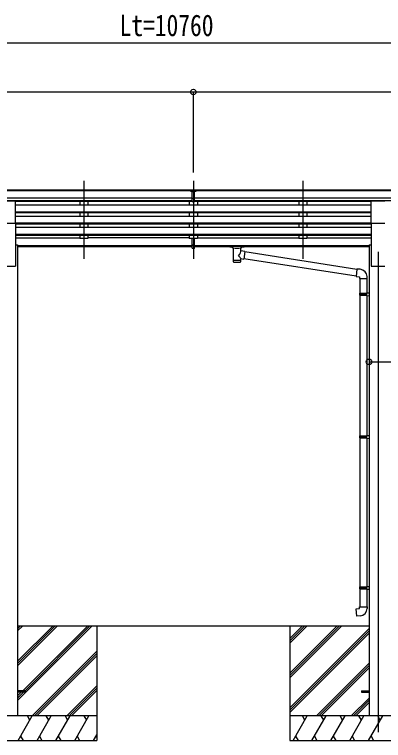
# Model space of a CAD drawing. Units: millimetres, scale not verified. Extents: x -16820 to 16820, y -11880 to 11880.
# Drawn here: x -3894 to -1636, y -6900 to -2461 of the extents above; entities that cross this region are included whole.
import ezdxf
from ezdxf.enums import TextEntityAlignment as Align

# ---------------------------------------------------------------- set-up
doc = ezdxf.new("R2010")
doc.units = ezdxf.units.MM
doc.header["$LTSCALE"] = 60
for name, color, linetype in [('0-3_YKK_12', 2, 'Continuous'), ('0-4_YKK_13', 4, 'Continuous'), ('0-5_YKK_A1', 4, 'Continuous'), ('0-6_YKK_D', 6, 'Continuous')]:
    doc.layers.add(name, color=color, linetype=linetype)
doc.styles.add('ＭＳ ゴシック', font='')
doc.styles.get('ＭＳ ゴシック').set_extended_font_data('MS Gothic')

msp = doc.modelspace()

# ---------------------------------------------------------------- linework, layer by layer
at = {"layer": '0-3_YKK_12'}
for p, q in [((-3469.92, -3476.89), (-3469.92, -3954.4)), ((-3469.92, -3476.89), (-3469.92, -3954.4)), ((-2799.92, -3476.89), (-2799.92, -3954.4)), ((-2799.92, -3476.89), (-2799.92, -3954.4)), ((-2129.92, -3476.89), (-2129.92, -3954.4)), ((-2129.92, -3476.89), (-2129.92, -3954.4)), ((-1669.92, -3911.44), (-1669.92, -6850))]:
    msp.add_line(p, q, dxfattribs=at)
at = {"layer": '0-4_YKK_13'}
for p, q in [((-2816.42, -3540.67), (-2816.42, -3532.82)), ((-2816.42, -3540.67), (-2806.42, -3540.67)), ((-2799.92, -3541.48), (-2806.42, -3541.09)), ((-2806.42, -3542.67), (-2793.42, -3542.67)), ((-2793.42, -3541.15), (-2799.92, -3541.46)), ((-2793.42, -3604.29), (-2793.42, -3539.02)), ((-2806.42, -3584.19), (-2799.92, -3584.35)), ((-2799.92, -3584.35), (-2793.42, -3584.19)), ((-3972.42, -3600.84), (-3887.42, -3600.84)), ((-3887.42, -3736.06), (-3887.42, -3600.84)), ((-2806.42, -3603.23), (-2799.92, -3603.63)), ((-2799.92, -3603.63), (-2793.42, -3603.23)), ((-1712.42, -3736.06), (-1712.42, -3600.84)), ((-1712.42, -3600.84), (-1627.42, -3600.84)), ((-3972.42, -3736.06), (-3887.42, -3736.06)), ((-1712.42, -3736.06), (-1627.42, -3736.06)), ((-2806.42, -3868.13), (-2806.42, -3830.65)), ((-2793.42, -3868.13), (-2793.42, -3830.65)), ((-2806.42, -3868.13), (-2793.42, -3868.13)), ((-2806.42, -3890.37), (-2806.42, -3868.13)), ((-2806.42, -3873.53), (-2793.42, -3873.53)), ((-2806.42, -3889.31), (-2799.92, -3889.71)), ((-2799.92, -3889.71), (-2793.42, -3889.31)), ((-2793.42, -3890.37), (-2793.42, -3868.13)), ((-2575.92, -3874.89), (-2575.92, -3880.65)), ((-2575.92, -3875.08), (-2575.92, -3876.62)), ((-2573.92, -3874.23), (-2490.92, -3874.23)), ((-2573.92, -3876.4), (-2490.92, -3876.4)), ((-2573.92, -3881.31), (-2559.42, -3881.31)), ((-2559.42, -3886.96), (-2559.42, -3880.41)), ((-2555.32, -3887.88), (-2555.34, -3973.32)), ((-2509.52, -3906.62), (-2509.52, -3887.88)), ((-2484.3, -3910.53), (-2509.52, -3906.62)), ((-2505.42, -3886.96), (-2505.42, -3880.41)), ((-2505.42, -3881.31), (-2490.92, -3881.31)), ((-2488.92, -3874.89), (-2488.92, -3880.65)), ((-2484.3, -3910.53), (-2491.32, -3955.79)), ((-1799.11, -4018.89), (-2484.62, -3912.54)), ((-2509.5, -3973.32), (-2509.53, -3952.65)), ((-2509.52, -3952.96), (-2491.32, -3955.79)), ((-1802.78, -4060.82), (-2491.05, -3954.05)), ((-1778.11, -4018.85), (-1798.95, -4017.03)), ((-1783.03, -4074.59), (-1737.03, -4074.59)), ((-1780.92, -4074.59), (-1780.92, -4165.36)), ((-1738.92, -4074.59), (-1738.92, -4162.8)), ((-1737.03, -4074.59), (-1737.03, -4063.68)), ((-1782.92, -4167.36), (-1781.92, -4165.36)), ((-1782.92, -4167.36), (-1738.92, -4167.36)), ((-1782.92, -4167.36), (-1782.92, -4175.36)), ((-1781.92, -4165.36), (-1738.92, -4165.36)), ((-1743.4, -4167.36), (-1743.83, -4165.36)), ((-1740.92, -4162.86), (-1724.92, -4162.39)), ((-1740.92, -4164.86), (-1740.92, -4162.86)), ((-1740.92, -4164.86), (-1738.92, -4164.86)), ((-1724.92, -4162.39), (-1724.92, -4180.33)), ((-1782.92, -4175.36), (-1738.92, -4175.36)), ((-1782.92, -4175.36), (-1781.92, -4177.36)), ((-1781.92, -4177.36), (-1738.92, -4177.36)), ((-1780.92, -4177.36), (-1780.92, -5037.75)), ((-1740.92, -4179.86), (-1740.92, -4177.86)), ((-1740.92, -4179.86), (-1724.92, -4180.33)), ((-1738.92, -4179.92), (-1738.92, -5035.2)), ((-1782.92, -5039.75), (-1781.92, -5037.75)), ((-1782.92, -5039.75), (-1738.92, -5039.75)), ((-1782.92, -5039.75), (-1782.92, -5047.75)), ((-1782.92, -5047.75), (-1738.92, -5047.75)), ((-1782.92, -5047.75), (-1781.92, -5049.75)), ((-1781.92, -5037.75), (-1738.92, -5037.75)), ((-1781.92, -5049.75), (-1738.92, -5049.75)), ((-1780.92, -5049.75), (-1780.92, -5960.44)), ((-1743.4, -5039.75), (-1743.83, -5037.75)), ((-1740.92, -5035.25), (-1724.92, -5034.78)), ((-1740.92, -5037.25), (-1740.92, -5035.25)), ((-1740.92, -5037.25), (-1738.92, -5037.25)), ((-1740.92, -5052.25), (-1740.92, -5050.25)), ((-1740.92, -5052.25), (-1724.92, -5052.73)), ((-1738.92, -5052.31), (-1738.92, -5957.88)), ((-1724.92, -5034.78), (-1724.92, -5052.73)), ((-1782.92, -5962.44), (-1781.92, -5960.44)), ((-1782.92, -5962.44), (-1738.92, -5962.44)), ((-1782.92, -5962.44), (-1782.92, -5970.44)), ((-1782.92, -5970.44), (-1738.92, -5970.44)), ((-1782.92, -5970.44), (-1781.92, -5972.44)), ((-1781.92, -5960.44), (-1738.92, -5960.44)), ((-1781.92, -5972.44), (-1738.92, -5972.44)), ((-1780.92, -5972.44), (-1780.92, -6082.44)), ((-1743.4, -5962.44), (-1743.83, -5960.44)), ((-1740.92, -5957.94), (-1724.92, -5957.47)), ((-1740.92, -5959.94), (-1740.92, -5957.94)), ((-1740.92, -5959.94), (-1738.92, -5959.94)), ((-1740.92, -5974.94), (-1740.92, -5972.94)), ((-1740.92, -5974.94), (-1724.92, -5975.41)), ((-1738.92, -5975), (-1738.92, -6082.44)), ((-1724.92, -5957.47), (-1724.92, -5975.41)), ((-1782.92, -6082.44), (-1736.92, -6082.44)), ((-1782.92, -6092.44), (-1782.92, -6082.44)), ((-1736.92, -6082.44), (-1736.92, -6093.36)), ((-3829.92, -6595.5), (-3874.92, -6595.5)), ((-3829.92, -6604.5), (-3874.92, -6604.5)), ((-3829.92, -6595.5), (-3829.92, -6604.5)), ((-1769.92, -6595.5), (-1769.92, -6604.5)), ((-1769.92, -6595.5), (-1724.92, -6595.5)), ((-1769.92, -6604.5), (-1724.92, -6604.5))]:
    msp.add_line(p, q, dxfattribs=at)
for points in [[(-2816.42, -3532.82), (-2798.42, -3532.67), (-2783.42, -3532.8)], [(-2793.42, -3604.29), (-2799.92, -3604.69), (-2806.42, -3604.29), (-2806.42, -3538.95)], [(-2793.42, -3540.62), (-2783.42, -3540.54), (-2783.42, -3532.8)], [(-2793.42, -3585.29), (-2796.68, -3585.37), (-2799.92, -3585.45), (-2803.16, -3585.37), (-2806.42, -3585.29)], [(-2793.42, -3890.37), (-2799.92, -3890.77), (-2806.42, -3890.37)], [(-2575.92, -3874.89), (-2575.88, -3874.7), (-2575.8, -3874.56), (-2575.7, -3874.47), (-2575.6, -3874.4), (-2575.48, -3874.36), (-2575.19, -3874.3), (-2574.7, -3874.25), (-2574.16, -3874.23), (-2573.92, -3874.23)], [(-2575.92, -3880.65), (-2575.88, -3880.84), (-2575.8, -3880.98), (-2575.7, -3881.07), (-2575.6, -3881.14), (-2575.48, -3881.18), (-2575.19, -3881.24), (-2574.7, -3881.29), (-2574.16, -3881.31), (-2573.92, -3881.31)], [(-2490.92, -3874.23), (-2490.57, -3874.23), (-2490.04, -3874.26), (-2489.59, -3874.31), (-2489.29, -3874.39), (-2489.12, -3874.48), (-2489, -3874.62), (-2488.93, -3874.8), (-2488.92, -3874.89)], [(-2490.92, -3881.31), (-2490.57, -3881.31), (-2490.04, -3881.28), (-2489.59, -3881.23), (-2489.29, -3881.15), (-2489.12, -3881.06), (-2489, -3880.92), (-2488.93, -3880.74), (-2488.92, -3880.65)], [(-1798.95, -4017.03), (-1802.95, -4062.85), (-1783.03, -4064.59), (-1783.03, -4074.59)], [(-1743.4, -4167.36), (-1743.4, -4175.36), (-1743.83, -4177.36)], [(-1740.92, -4177.86), (-1738.92, -4177.86), (-1738.92, -4164.86)], [(-1743.4, -5039.75), (-1743.4, -5047.75), (-1743.83, -5049.75)], [(-1740.92, -5050.25), (-1738.92, -5050.25), (-1738.92, -5037.25)], [(-1743.4, -5962.44), (-1743.4, -5970.44), (-1743.83, -5972.44)], [(-1740.92, -5972.94), (-1738.92, -5972.94), (-1738.92, -5959.94)], [(-1778, -6138.19), (-1798.84, -6140.01), (-1802.84, -6094.19), (-1782.92, -6092.44)]]:
    msp.add_lwpolyline(points, dxfattribs=at)
for centre, start, end in [((-1782.03, -4063.68), 0, 85), ((-1781.92, -6093.36), 275, 0)]:
    msp.add_arc(centre, 45, start, end, dxfattribs=at)
for centre, major_axis, ratio, start_param, end_param in [((-2775.35, -3542.98), (24.57, -1.51), 0.121868, 3.1422238, 3.1491027), ((-2573.92, -3876.62), (2, 0), 0.109601, 1.5707963, 3.1415927), ((-2532.42, -3886.87), (27.06, 0), 0.069685, 3.1415927, 6.2831853), ((-2532.42, -3880.41), (27, 0), 0.070066, 6.2831853, 9.424778), ((-2532.42, -3933.16), (-22.81, -26.62), 0.234429, 1.6855472, 3.1268519), ((-2521.42, -3884.39), (16, 0), 0.361356, 6.2636979, 6.2831853), ((-2490.92, -3876.62), (2, 0), 0.109601, 0, 1.5707963), ((-2529.87, -3930.52), (20.32, -22.25), 0.045535, 0.0389954, 1.3075346), ((-2532.42, -3973.32), (22.92, 0), 0.101955, 3.1415499, 6.2833984), ((-2532.42, -3960.88), (22.91, 0), 0.122865, 3.1415927, 6.2831853)]:
    msp.add_ellipse(centre, major_axis=major_axis, ratio=ratio, start_param=start_param, end_param=end_param, dxfattribs=at)
at = {"layer": '0-5_YKK_A1'}
for p, q in [((-2816.42, -3534.24), (-8153.42, -3534.24)), ((-2816.42, -3539.45), (-8153.42, -3539.45)), ((2553.58, -3534.24), (-2783.42, -3534.24)), ((2553.58, -3539.45), (-2783.42, -3539.45)), ((-2806.42, -3582.98), (-8153.42, -3582.98)), ((2553.58, -3582.98), (-2793.42, -3582.98)), ((-2806.42, -3600.84), (-8153.42, -3600.84)), ((-2806.42, -3604.18), (-3887.42, -3604.18)), ((-3887.42, -3624.54), (-2799.92, -3624.54)), ((-3494.92, -3604.08), (-3494.92, -3624.54)), ((-3444.92, -3604.08), (-3444.92, -3624.54)), ((-2824.92, -3604.08), (-2824.92, -3624.54)), ((-2799.92, -3624.54), (-1712.42, -3624.54)), ((2553.58, -3600.84), (-2793.42, -3600.84)), ((-1712.42, -3604.08), (-2793.42, -3604.08)), ((-2774.92, -3604.08), (-2774.92, -3624.54)), ((-2154.92, -3604.08), (-2154.92, -3624.54)), ((-2104.92, -3604.08), (-2104.92, -3624.54)), ((-3887.42, -3666.42), (-2799.92, -3666.42)), ((-3887.42, -3667.91), (-2799.92, -3667.91)), ((-3887.42, -3672.23), (-2799.92, -3672.23)), ((-3494.92, -3672.23), (-3494.92, -3693.03)), ((-3444.92, -3672.23), (-3444.92, -3693.03)), ((-2824.92, -3672.23), (-2824.92, -3693.03)), ((-2799.92, -3666.42), (-1712.42, -3666.42)), ((-2799.92, -3667.91), (-1712.42, -3667.91)), ((-2799.92, -3672.23), (-1712.42, -3672.23)), ((-2774.92, -3672.23), (-2774.92, -3693.03)), ((-2154.92, -3672.23), (-2154.92, -3693.03)), ((-2104.92, -3672.23), (-2104.92, -3693.03)), ((-3887.42, -3693.03), (-2799.92, -3693.03)), ((-2799.92, -3693.03), (-1712.42, -3693.03)), ((-3887.42, -3734.91), (-2799.92, -3734.91)), ((-3887.42, -3736.06), (-3887.42, -4000)), ((-3887.42, -3736.4), (-2799.92, -3736.4)), ((-3887.42, -3740.72), (-2799.92, -3740.72)), ((-3887.42, -3761.52), (-2799.92, -3761.52)), ((-3494.92, -3740.72), (-3494.92, -3761.52)), ((-3444.92, -3740.72), (-3444.92, -3761.52)), ((-2824.92, -3740.72), (-2824.92, -3761.52)), ((-2799.92, -3734.91), (-1712.42, -3734.91)), ((-2799.92, -3736.4), (-1712.42, -3736.4)), ((-2799.92, -3740.72), (-1712.42, -3740.72)), ((-2799.92, -3761.52), (-1712.42, -3761.52)), ((-2774.92, -3740.72), (-2774.92, -3761.52)), ((-2154.92, -3740.72), (-2154.92, -3761.52)), ((-2104.92, -3740.72), (-2104.92, -3761.52)), ((-1712.42, -3736.06), (-1712.42, -4000)), ((-3887.42, -3803.4), (-2799.92, -3803.4)), ((-3887.42, -3804.9), (-2799.92, -3804.9)), ((-3887.42, -3809.21), (-2799.92, -3809.21)), ((-3494.92, -3809.21), (-3494.92, -3830.65)), ((-3444.92, -3809.21), (-3444.92, -3830.65)), ((-2824.92, -3809.21), (-2824.92, -3830.65)), ((-2799.92, -3803.4), (-1712.42, -3803.4)), ((-2799.92, -3804.9), (-1712.42, -3804.9)), ((-2799.92, -3809.21), (-1712.42, -3809.21)), ((-2774.92, -3809.21), (-2774.92, -3830.65)), ((-2154.92, -3809.21), (-2154.92, -3830.65)), ((-2104.92, -3809.21), (-2104.92, -3830.65)), ((-3887.42, -3825.7), (-3494.92, -3825.7)), ((-3444.92, -3830.65), (-3494.92, -3830.65)), ((-2824.92, -3825.7), (-3444.92, -3825.7)), ((-2774.92, -3830.65), (-2824.92, -3830.65)), ((-2774.92, -3825.7), (-2154.92, -3825.7)), ((-2104.92, -3830.65), (-2154.92, -3830.65)), ((-2104.92, -3825.7), (-1712.42, -3825.7)), ((-3887.42, -3870.01), (-3874.92, -3870.01)), ((-3874.92, -3870.01), (-3874.92, -6750)), ((-3874.92, -3872.72), (-2806.42, -3872.72)), ((-3874.92, -3874.11), (-2806.42, -3874.11)), ((-2806.42, -3881.8), (-3874.92, -3881.8)), ((-2793.42, -3872.72), (-1724.92, -3872.72)), ((-2793.42, -3874.11), (-1724.92, -3874.11)), ((-2559.42, -3881.8), (-2793.42, -3881.8)), ((-1724.92, -3881.8), (-2505.42, -3881.8)), ((-1724.92, -3870.01), (-1724.92, -6750)), ((-1724.92, -3870.01), (-1712.42, -3870.01)), ((-3972.42, -4000), (-3887.42, -4000)), ((-1712.42, -4000), (-1627.42, -4000)), ((-3874.92, -6654.76), (-3420.16, -6200)), ((-3874.92, -6442.63), (-3632.29, -6200)), ((-3874.92, -6428.49), (-3646.43, -6200)), ((-3874.92, -6414.35), (-3660.57, -6200)), ((-3874.92, -6230.5), (-3844.42, -6200)), ((-3874.92, -6216.36), (-3858.56, -6200)), ((-3874.92, -6202.21), (-3872.71, -6200)), ((-1724.92, -6200), (-3874.92, -6200)), ((-3843.94, -6595.5), (-3448.44, -6200)), ((-3829.92, -6595.62), (-3434.3, -6200)), ((-3389.92, -6200), (-3389.92, -6900)), ((-2209.92, -6200), (-2209.92, -6900)), ((-2209.92, -6517.13), (-1892.79, -6200)), ((-2209.92, -6502.99), (-1906.93, -6200)), ((-2209.92, -6488.84), (-1921.07, -6200)), ((-2209.92, -6305), (-2104.92, -6200)), ((-2209.92, -6290.86), (-2119.06, -6200)), ((-2209.92, -6276.71), (-2133.21, -6200)), ((-2209.92, -6700.97), (-1724.92, -6215.98)), ((-2209.92, -6715.12), (-1724.92, -6230.12)), ((-2209.92, -6729.26), (-1724.92, -6244.26)), ((-3786.31, -6750), (-3389.92, -6353.61)), ((-3772.17, -6750), (-3389.92, -6367.75)), ((-3758.03, -6750), (-3389.92, -6381.9)), ((-2046.81, -6750), (-1724.92, -6428.11)), ((-2032.67, -6750), (-1724.92, -6442.25)), ((-2018.53, -6750), (-1724.92, -6456.39)), ((-3574.18, -6750), (-3389.92, -6565.74)), ((-3874.92, -6626.48), (-3852.94, -6604.5)), ((-3874.92, -6640.62), (-3838.8, -6604.5)), ((-3560.04, -6750), (-3389.92, -6579.88)), ((-3545.89, -6750), (-3389.92, -6594.03)), ((-1834.68, -6750), (-1724.92, -6640.24)), ((-1820.54, -6750), (-1724.92, -6654.38)), ((-1806.39, -6750), (-1724.92, -6668.53)), ((-3389.92, -6750), (-4469.92, -6750)), ((-3871.96, -6900), (-3785.36, -6750)), ((-3800.36, -6775.98), (-3815.36, -6750)), ((-3756.49, -6900), (-3669.89, -6750)), ((-3684.89, -6775.98), (-3699.89, -6750)), ((-3641.02, -6900), (-3554.42, -6750)), ((-3584.42, -6750), (-3569.42, -6775.98)), ((-3525.55, -6900), (-3438.95, -6750)), ((-3468.95, -6750), (-3453.95, -6775.98)), ((-1129.92, -6750), (-2209.92, -6750)), ((-2189.31, -6900), (-2102.71, -6750)), ((-2117.71, -6775.98), (-2132.71, -6750)), ((-2073.84, -6900), (-1987.24, -6750)), ((-2002.24, -6775.98), (-2017.24, -6750)), ((-1958.37, -6900), (-1871.77, -6750)), ((-1886.77, -6775.98), (-1901.77, -6750)), ((-1842.9, -6900), (-1756.3, -6750)), ((-1771.3, -6775.98), (-1786.3, -6750)), ((-1727.43, -6900), (-1640.83, -6750)), ((-1655.83, -6775.98), (-1670.83, -6750)), ((-3856.97, -6874.02), (-3841.97, -6900)), ((-3741.5, -6874.02), (-3726.5, -6900)), ((-3626.03, -6874.02), (-3611.03, -6900)), ((-3510.55, -6874.02), (-3495.56, -6900)), ((-3410.08, -6900), (-3389.92, -6865.08)), ((-3395.08, -6874.02), (-3389.92, -6882.96)), ((-2174.32, -6874.02), (-2159.32, -6900)), ((-2058.85, -6874.02), (-2043.85, -6900)), ((-1943.38, -6874.02), (-1928.38, -6900)), ((-1827.91, -6874.02), (-1812.91, -6900)), ((-1712.43, -6874.02), (-1697.44, -6900)), ((-4469.92, -6900), (-3389.92, -6900)), ((-2209.92, -6900), (-1129.92, -6900))]:
    msp.add_line(p, q, dxfattribs=at)
at = {"layer": '0-6_YKK_D'}
for p, q in [((-7979.92, -2634.24), (2380.08, -2634.24)), ((-8159.92, -2934.24), (-2799.92, -2934.24)), ((-2799.92, -3426.89), (-2799.92, -2933.24)), ((-2799.92, -3426.89), (-2799.92, -2933.24)), ((-2799.92, -2934.24), (2560.08, -2934.24))]:
    msp.add_line(p, q, dxfattribs=at)
msp.add_lwpolyline([(-1724.92, -4584.56), (-1614.92, -4584.56), (-1148.52, -4584.56)], dxfattribs=at)
for centre in [(-2799.92, -2934.24), (-2799.92, -2934.24), (-1724.92, -4584.56)]:
    msp.add_circle(centre, 17, dxfattribs=at)

# ---------------------------------------------------------------- texts
at = {"layer": '0-6_YKK_D', "style": 'ＭＳ ゴシック', "width": 0.8}
msp.add_text('Lt=10760', height=132, dxfattribs=at).set_placement((-3251.12, -2632.24), align=Align.BOTTOM_LEFT)

doc.saveas('drawing.dxf')
